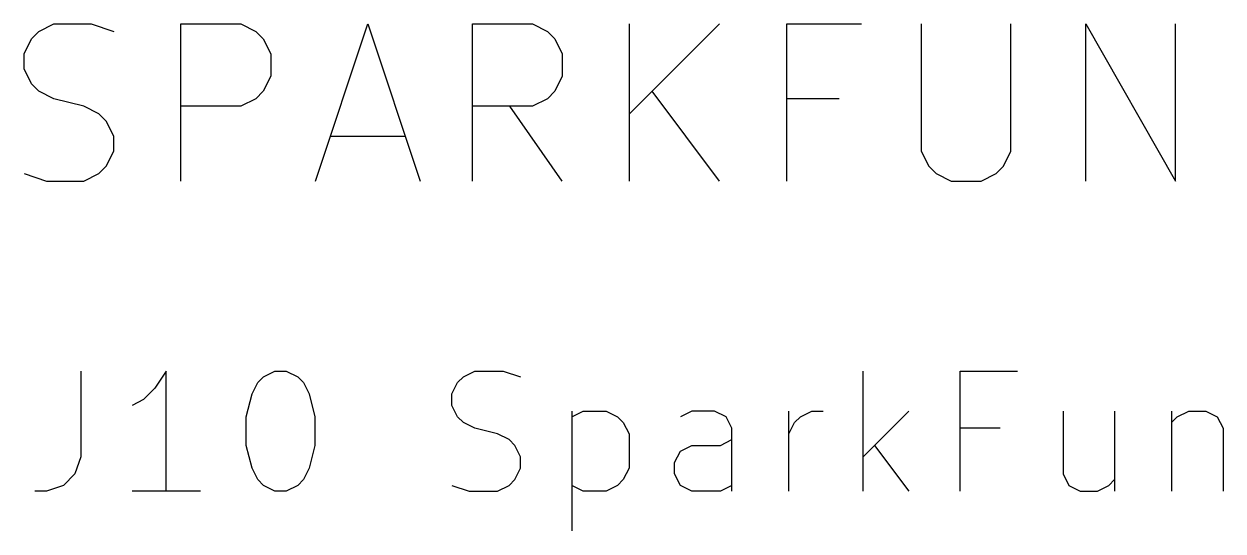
# Model space of a CAD drawing. Header units: inches. Extents: x -0.84 to 5.31, y 0.07 to 4.14.
# Drawn here: x 0.4769 to 0.6934, y 2.6208 to 2.7123 of the extents above; entities that cross this region are included whole.
import ezdxf

# ---------------------------------------------------------------- set-up
doc = ezdxf.new("R2010")
doc.units = ezdxf.units.IN
doc.header["$MEASUREMENT"] = 0
doc.layers.add('F.Silkscreen', color=41, linetype='CONTINUOUS', true_color=0xf2eda1)

msp = doc.modelspace()

# ---------------------------------------------------------------- linework, layer by layer
at = {"layer": 'F.Silkscreen', "linetype": 'CONTINUOUS'}
for p, q in [((0.47962, 2.71098), (0.48232, 2.71233)), ((0.48232, 2.71233), (0.48907, 2.71233)), ((0.48907, 2.71233), (0.49312, 2.71098)), ((0.50527, 2.68398), (0.50527, 2.71233)), ((0.50527, 2.71233), (0.51607, 2.71233)), ((0.51607, 2.71233), (0.51877, 2.71098)), ((0.52957, 2.68398), (0.53902, 2.71233)), ((0.53902, 2.71233), (0.54847, 2.68398)), ((0.55792, 2.68398), (0.55792, 2.71233)), ((0.55792, 2.71233), (0.56871, 2.71233)), ((0.56871, 2.71233), (0.57141, 2.71098)), ((0.58626, 2.68398), (0.58626, 2.71233)), ((0.60246, 2.71233), (0.58626, 2.69613)), ((0.61461, 2.68398), (0.61461, 2.71233)), ((0.61461, 2.71233), (0.62811, 2.71233)), ((0.6389, 2.71233), (0.6389, 2.68938)), ((0.6551, 2.68938), (0.6551, 2.71233)), ((0.6686, 2.68398), (0.6686, 2.71233)), ((0.6686, 2.71233), (0.6848, 2.68398)), ((0.6848, 2.68398), (0.6848, 2.71233)), ((0.47828, 2.70963), (0.47962, 2.71098)), ((0.51877, 2.71098), (0.52012, 2.70963)), ((0.57141, 2.71098), (0.57276, 2.70963)), ((0.47693, 2.70693), (0.47828, 2.70963)), ((0.52012, 2.70963), (0.52147, 2.70693)), ((0.57276, 2.70963), (0.57411, 2.70693)), ((0.47693, 2.70423), (0.47693, 2.70693)), ((0.52147, 2.70693), (0.52147, 2.70288)), ((0.57411, 2.70693), (0.57411, 2.70288)), ((0.47828, 2.70153), (0.47693, 2.70423)), ((0.47962, 2.70018), (0.47828, 2.70153)), ((0.52147, 2.70288), (0.52012, 2.70018)), ((0.57411, 2.70288), (0.57276, 2.70018)), ((0.48232, 2.69883), (0.47962, 2.70018)), ((0.52012, 2.70018), (0.51877, 2.69883)), ((0.57276, 2.70018), (0.57141, 2.69883)), ((0.60246, 2.68398), (0.59031, 2.70018)), ((0.48772, 2.69748), (0.48232, 2.69883)), ((0.49042, 2.69613), (0.48772, 2.69748)), ((0.51607, 2.69748), (0.50527, 2.69748)), ((0.51877, 2.69883), (0.51607, 2.69748)), ((0.56871, 2.69748), (0.55792, 2.69748)), ((0.57411, 2.68398), (0.56466, 2.69748)), ((0.57141, 2.69883), (0.56871, 2.69748)), ((0.62406, 2.69883), (0.61461, 2.69883)), ((0.49177, 2.69478), (0.49042, 2.69613)), ((0.49312, 2.69208), (0.49177, 2.69478)), ((0.49312, 2.68938), (0.49312, 2.69208)), ((0.53227, 2.69208), (0.54577, 2.69208)), ((0.49177, 2.68668), (0.49312, 2.68938)), ((0.6389, 2.68938), (0.64025, 2.68668)), ((0.65375, 2.68668), (0.6551, 2.68938)), ((0.49042, 2.68533), (0.49177, 2.68668)), ((0.64025, 2.68668), (0.6416, 2.68533)), ((0.6524, 2.68533), (0.65375, 2.68668)), ((0.47693, 2.68533), (0.48097, 2.68398)), ((0.48772, 2.68398), (0.49042, 2.68533)), ((0.6416, 2.68533), (0.6443, 2.68398)), ((0.6497, 2.68398), (0.6524, 2.68533)), ((0.48097, 2.68398), (0.48772, 2.68398)), ((0.6443, 2.68398), (0.6497, 2.68398)), ((0.48716, 2.64968), (0.48716, 2.63421)), ((0.50262, 2.64968), (0.50056, 2.64658)), ((0.50262, 2.62802), (0.50262, 2.64968)), ((0.52015, 2.64865), (0.52222, 2.64968)), ((0.52222, 2.64968), (0.52428, 2.64968)), ((0.52428, 2.64968), (0.52634, 2.64865)), ((0.55624, 2.64865), (0.5583, 2.64968)), ((0.5583, 2.64968), (0.56346, 2.64968)), ((0.56346, 2.64968), (0.56655, 2.64865)), ((0.62842, 2.62802), (0.62842, 2.64968)), ((0.64595, 2.62802), (0.64595, 2.64968)), ((0.64595, 2.64968), (0.65626, 2.64968)), ((0.51809, 2.64555), (0.51912, 2.64761)), ((0.51912, 2.64761), (0.52015, 2.64865)), ((0.52634, 2.64865), (0.52737, 2.64761)), ((0.52737, 2.64761), (0.5284, 2.64555)), ((0.55418, 2.64555), (0.55521, 2.64761)), ((0.55521, 2.64761), (0.55624, 2.64865)), ((0.50056, 2.64658), (0.4985, 2.64452)), ((0.51706, 2.64143), (0.51809, 2.64555)), ((0.5284, 2.64555), (0.52943, 2.64143)), ((0.55418, 2.64349), (0.55418, 2.64555)), ((0.4985, 2.64452), (0.49644, 2.64349)), ((0.55521, 2.64143), (0.55418, 2.64349)), ((0.51706, 2.63627), (0.51706, 2.64143)), ((0.52943, 2.64143), (0.52943, 2.63627)), ((0.55624, 2.6404), (0.55521, 2.64143)), ((0.57583, 2.64246), (0.57583, 2.62081)), ((0.57583, 2.64143), (0.5779, 2.64246)), ((0.5779, 2.64246), (0.58202, 2.64246)), ((0.58202, 2.64246), (0.58408, 2.64143)), ((0.58408, 2.64143), (0.58511, 2.6404)), ((0.59749, 2.64246), (0.59543, 2.64143)), ((0.60161, 2.64246), (0.59749, 2.64246)), ((0.60367, 2.64143), (0.60161, 2.64246)), ((0.60471, 2.63937), (0.60367, 2.64143)), ((0.61502, 2.62802), (0.61502, 2.64246)), ((0.61605, 2.6404), (0.61708, 2.64143)), ((0.61708, 2.64143), (0.61914, 2.64246)), ((0.61914, 2.64246), (0.6212, 2.64246)), ((0.63667, 2.64246), (0.62842, 2.63421)), ((0.66451, 2.64246), (0.66451, 2.63112)), ((0.67379, 2.64246), (0.67379, 2.62802)), ((0.6841, 2.64246), (0.6841, 2.62802)), ((0.6841, 2.6404), (0.68513, 2.64143)), ((0.68513, 2.64143), (0.68719, 2.64246)), ((0.68719, 2.64246), (0.69029, 2.64246)), ((0.69029, 2.64246), (0.69235, 2.64143)), ((0.69235, 2.64143), (0.69338, 2.63937)), ((0.5583, 2.63937), (0.55624, 2.6404)), ((0.56243, 2.63833), (0.5583, 2.63937)), ((0.58511, 2.6404), (0.58615, 2.63833)), ((0.60471, 2.62802), (0.60471, 2.63937)), ((0.61502, 2.63833), (0.61605, 2.6404)), ((0.65317, 2.63937), (0.64595, 2.63937)), ((0.69338, 2.63937), (0.69338, 2.62802)), ((0.56449, 2.6373), (0.56243, 2.63833)), ((0.56552, 2.63627), (0.56449, 2.6373)), ((0.58615, 2.63833), (0.58615, 2.63215)), ((0.60264, 2.63627), (0.60471, 2.6373)), ((0.51809, 2.63215), (0.51706, 2.63627)), ((0.52943, 2.63627), (0.5284, 2.63215)), ((0.56655, 2.63421), (0.56552, 2.63627)), ((0.59439, 2.63318), (0.59543, 2.63524)), ((0.59543, 2.63524), (0.59749, 2.63627)), ((0.59749, 2.63627), (0.60264, 2.63627)), ((0.63048, 2.63627), (0.63667, 2.62802)), ((0.48716, 2.63421), (0.48613, 2.63112)), ((0.51912, 2.63009), (0.51809, 2.63215)), ((0.5284, 2.63215), (0.52737, 2.63009)), ((0.56552, 2.63009), (0.56655, 2.63215)), ((0.56655, 2.63215), (0.56655, 2.63421)), ((0.58615, 2.63215), (0.58511, 2.63009)), ((0.59439, 2.63112), (0.59439, 2.63318)), ((0.48613, 2.63112), (0.48406, 2.62905)), ((0.52015, 2.62905), (0.51912, 2.63009)), ((0.52737, 2.63009), (0.52634, 2.62905)), ((0.56449, 2.62905), (0.56552, 2.63009)), ((0.58511, 2.63009), (0.58408, 2.62905)), ((0.59543, 2.62905), (0.59439, 2.63112)), ((0.66451, 2.63112), (0.66554, 2.62905)), ((0.67276, 2.62905), (0.67379, 2.63009)), ((0.48097, 2.62802), (0.47891, 2.62802)), ((0.48406, 2.62905), (0.48097, 2.62802)), ((0.50881, 2.62802), (0.49644, 2.62802)), ((0.52222, 2.62802), (0.52015, 2.62905)), ((0.52428, 2.62802), (0.52222, 2.62802)), ((0.52634, 2.62905), (0.52428, 2.62802)), ((0.55418, 2.62905), (0.55727, 2.62802)), ((0.55727, 2.62802), (0.56243, 2.62802)), ((0.56243, 2.62802), (0.56449, 2.62905)), ((0.5779, 2.62802), (0.57583, 2.62905)), ((0.58202, 2.62802), (0.5779, 2.62802)), ((0.58408, 2.62905), (0.58202, 2.62802)), ((0.59749, 2.62802), (0.59543, 2.62905)), ((0.60264, 2.62802), (0.59749, 2.62802)), ((0.60471, 2.62905), (0.60264, 2.62802)), ((0.66554, 2.62905), (0.6676, 2.62802)), ((0.6676, 2.62802), (0.6707, 2.62802)), ((0.6707, 2.62802), (0.67276, 2.62905))]:
    msp.add_line(p, q, dxfattribs=at)

doc.saveas('drawing.dxf')
